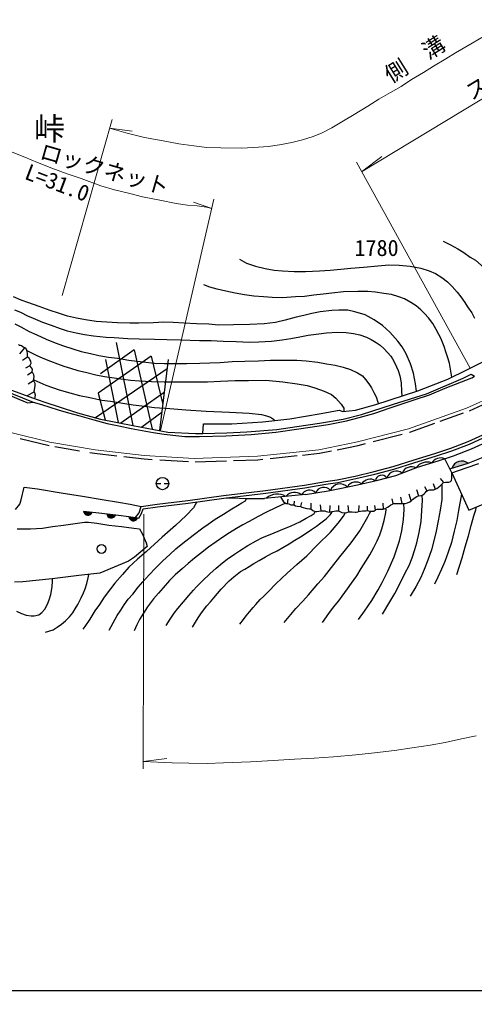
# Model space of a CAD drawing. Units: millimetres at full size, sheet at 1:1000; details may follow other scales. Extents: x 40000 to 680000, y 20000 to 380000.
# Drawn here: x 199828 to 251174, y 205000 to 314461 of the extents above; entities that cross this region are included whole.
import ezdxf
from ezdxf.enums import TextEntityAlignment as Align

# ---------------------------------------------------------------- set-up
doc = ezdxf.new("R2010")
doc.units = ezdxf.units.MM
doc.header["$LTSCALE"] = 1000
doc.linetypes.add('CHAIN', pattern=[18.5, 12, -1.5, 3.5, -1.5])
for name, color, linetype, lineweight in [('M-BGD', 7, 'Continuous', 25), ('M-BMK', 2, 'CHAIN', 13), ('M-STR-HTXT', 7, 'Continuous', 13), ('M-STR-STRC', 7, 'Continuous', 25), ('M-TTL-BAND', 7, 'Continuous', 25)]:
    doc.layers.add(name, color=color, linetype=linetype, lineweight=lineweight)
doc.layers.add('M-BMK-HTXT', color=7, linetype='Continuous')
doc.styles.add('ＭＳ ゴシック', font='')
doc.styles.get('ＭＳ ゴシック').set_extended_font_data('MS Gothic')

msp = doc.modelspace()

# ---------------------------------------------------------------- hatches: boundary and pattern name
at = {"layer": 'M-BGD'}
for points in [[(250455, 264430, 0.51219), (248614, 263888)], [(207057, 259050, 0.82183), (208041, 258936)], [(209675, 258744, 0.82183), (210658, 258625)], [(212175, 258431, 0.82183), (213155, 258280)]]:
    msp.add_hatch(color=256, dxfattribs=at).paths.add_polyline_path(points)

# ---------------------------------------------------------------- linework, layer by layer
for p, q in [((210737, 278062), (212613, 268698)), ((200394, 277442), (199843, 276752)), ((212768, 277223), (208965, 274524)), ((212768, 277223), (214806, 268290)), ((200735, 276406), (200163, 276033)), ((214704, 276524), (208718, 272318)), ((209550, 276143), (210977, 269019)), ((214704, 276524), (215998, 271063)), ((216616, 276119), (215640, 268135)), ((201010, 275416), (200500, 275152)), ((216488, 275073), (208399, 269570)), ((201280, 274706), (200742, 274383)), ((201434, 273715), (200820, 273345)), ((201483, 272494), (200701, 272024)), ((208718, 272318), (209484, 269312)), ((216164, 272420), (211277, 268960)), ((215886, 270146), (213654, 268505)), ((250465, 266881), (252510, 267813)), ((246687, 265525), (248489, 266129)), ((248489, 266129), (250465, 266881)), ((248793, 265281), (250812, 266050)), ((250812, 266050), (252905, 267004)), ((244353, 264806), (246687, 265525)), ((247054, 264699), (248793, 265281)), ((248624, 263342), (247800, 264949)), ((239830, 263492), (241975, 264061)), ((241975, 264061), (244353, 264806)), ((242299, 263069), (244720, 263978)), ((244720, 263978), (247054, 264699)), ((235678, 262577), (237697, 262992)), ((237697, 262992), (239830, 263492)), ((240271, 262519), (242299, 263069)), ((247291, 262723), (247653, 262261)), ((215268, 262147), (215793, 262147)), ((216143, 262147), (216668, 262147)), ((227592, 261378), (231994, 261973)), ((231994, 261973), (234357, 262370)), ((234357, 262370), (235678, 262577)), ((235979, 261581), (237968, 261996)), ((237968, 261996), (240271, 262519)), ((245540, 261800), (245782, 261319)), ((246486, 262139), (246742, 261508)), ((218809, 260245), (222852, 260802)), ((222852, 260802), (227592, 261378)), ((232087, 260915), (227475, 260457)), ((232087, 260915), (234656, 261320)), ((234656, 261320), (235979, 261581)), ((243004, 259900), (242866, 260608)), ((244001, 260201), (243808, 260940)), ((244625, 261461), (244843, 260769)), ((213323, 258840), (213557, 259566)), ((213557, 259566), (215365, 259806)), ((215365, 259806), (218809, 260245)), ((230071, 259867), (230144, 260370)), ((230833, 260172), (230772, 259751)), ((231635, 260023), (231543, 259547)), ((232707, 259926), (232707, 259311)), ((233755, 259764), (233847, 259084)), ((234839, 259680), (234818, 258941)), ((235833, 259686), (235833, 259060)), ((236881, 259674), (236957, 258976)), ((238113, 259663), (238090, 258996)), ((239083, 259096), (239075, 259598)), ((239883, 259676), (239942, 259131)), ((240814, 259935), (240864, 259269)), ((242006, 259908), (241884, 260443)), ((212937, 258314), (213323, 258840))]:
    msp.add_line(p, q, dxfattribs=at)
for points in [[(158899, 292105), (159704, 294301), (162338, 292846), (163530, 292154), (166210, 290552), (168136, 289304), (170609, 287681), (172015, 286721), (174463, 285137), (176540, 283797), (178621, 282443), (180698, 281025), (182016, 280243), (184242, 278934), (185571, 278197), (186628, 277379), (189925, 276055), (194506, 274373), (198624, 272799), (201290, 271804)], [(158899, 292105), (162931, 289719), (170140, 285519), (174538, 282954), (179002, 280610), (182287, 278951), (189165, 276023), (195121, 273853), (201392, 271319)], [(247641, 289485), (248457, 289065), (249288, 288589), (249960, 288185), (250692, 287683), (251268, 287316), (251922, 286764), (252386, 286304), (252897, 285715), (253383, 284974), (253909, 284130), (254333, 283315), (254815, 282215), (255064, 281587), (255388, 280764), (255724, 279923), (255876, 279733)], [(224654, 287455), (225454, 287001), (226441, 286642), (227531, 286394), (228583, 286204), (229520, 286142), (230818, 286044), (232099, 286044), (233693, 286132), (234878, 286217), (236082, 286322), (237198, 286423), (238642, 286527), (240250, 286674), (241517, 286782), (242667, 286759), (243892, 286662), (245094, 286423), (246048, 286113), (246763, 285835), (247476, 285381), (248135, 284868), (248638, 284346), (249217, 283728), (249609, 283183), (250076, 282552), (250385, 282056), (250863, 281380), (251174, 280787)], [(248617, 274144), (248355, 275701), (248133, 276444), (247933, 277012), (247752, 277600), (247356, 278551), (247143, 278955), (246843, 279525), (246450, 280182), (245969, 280812), (245516, 281331), (245123, 281718), (244571, 282186), (243978, 282573), (243250, 282951), (242613, 283210), (241782, 283448), (240927, 283582), (239996, 283723), (239122, 283807), (238013, 283810), (236368, 283766), (235079, 283623), (234088, 283504), (233031, 283364), (232003, 283236), (230976, 283183), (229487, 283098), (228350, 283114), (227358, 283177), (226258, 283261), (225213, 283407), (224166, 283607), (223112, 283829), (222130, 284047), (221319, 284275), (220635, 284550)], [(244621, 272547), (244495, 273399), (244276, 274607), (243929, 275649), (243454, 276787), (243000, 277540), (242529, 278204), (241608, 279208), (240804, 279946), (239849, 280616), (238838, 281177), (237682, 281517), (236881, 281690), (235848, 281706), (235052, 281653), (233738, 281512), (232810, 281298), (231922, 281103), (231043, 280905), (229820, 280554), (228718, 280307), (227425, 280137), (225827, 280059), (223981, 280034), (222284, 280010), (221186, 280130), (219819, 280146), (218422, 280212), (217184, 280282), (216085, 280332), (214938, 280278), (213307, 280236), (212295, 280237), (210894, 280270), (209673, 280328), (208487, 280431), (207294, 280597), (206271, 280803), (205237, 281009), (204243, 281339), (203309, 281645), (202071, 282095), (200894, 282529), (200040, 282834), (199155, 283189)], [(199286, 281725), (199952, 281447), (200736, 281065), (201389, 280778), (202416, 280351), (203426, 279994), (204431, 279606), (205227, 279362), (206217, 279140), (207158, 278950), (208200, 278789), (209607, 278656), (210506, 278614), (212059, 278510), (213335, 278471), (215049, 278435), (216466, 278399), (217997, 278350), (220161, 278279), (221463, 278270), (222828, 278213), (224293, 278156), (225783, 278096), (226845, 278117), (228265, 278195), (229459, 278351), (230457, 278511), (231446, 278697), (232399, 278878), (233601, 279017), (234461, 279131), (235710, 279206), (236672, 279170), (237508, 279060), (238233, 278903), (238969, 278633), (239506, 278373), (240082, 278043), (240506, 277729), (240955, 277340), (241344, 276926), (241713, 276488), (241914, 276187), (242131, 275804), (242378, 275296), (242555, 274882), (242724, 274297), (242873, 273486), (242943, 272506), (242977, 272017)], [(199316, 280166), (199974, 279812), (200937, 279293), (201795, 278919), (202859, 278429), (203866, 278006), (204808, 277667), (205836, 277317), (206789, 277048), (207862, 276788), (208785, 276599), (209886, 276394), (210901, 276264), (212187, 276045), (213748, 275853), (215075, 275735), (216208, 275676), (217380, 275666), (218703, 275681), (220196, 275725), (221317, 275740), (222484, 275805), (223838, 275900), (225258, 275960), (226805, 275985), (228142, 276070), (229660, 276070), (231111, 276065), (232183, 275975), (233476, 275814), (234468, 275660), (235445, 275505), (236348, 275266), (237178, 275002), (237955, 274638), (238524, 274299), (238869, 273890), (239247, 273391), (239562, 272932), (239812, 272399), (240061, 271904), (240261, 271336), (240318, 271160)], [(201571, 271709), (201632, 272126), (201560, 272384), (201483, 272494), (201604, 273198), (201599, 273435), (201505, 273638), (201434, 273715), (201500, 274211), (201456, 274420), (201357, 274623), (201280, 274706), (201291, 275031), (201203, 275207), (201087, 275355), (201010, 275416), (201137, 275719), (201098, 275955), (200994, 276147), (200917, 276263), (200735, 276406), (200741, 276840), (200675, 277126), (200581, 277319), (200433, 277434), (200356, 277450), (200075, 277672), (199948, 277699), (199833, 277716), (199717, 277804)], [(200675, 277126), (201725, 276632), (202466, 276274), (203333, 275935), (204112, 275626), (204853, 275372), (205585, 275137), (206413, 274893), (207270, 274693), (208435, 274392), (209440, 274218), (210534, 274048), (211283, 273943), (212342, 273804), (213361, 273739), (214728, 273656), (216149, 273612), (217778, 273608), (219072, 273608), (221054, 273629), (222496, 273686), (224155, 273778), (225676, 273778), (227637, 273786), (229553, 273608), (231156, 273399), (232280, 273190), (233155, 272946), (234214, 272567), (235046, 272184), (235534, 271774), (236136, 271098), (236406, 270650), (236437, 270295)], [(201290, 271804), (202585, 271365), (206385, 270120), (208983, 269411), (212613, 268698), (216587, 267958), (219701, 267777), (220532, 267807), (220576, 268862), (223775, 268862), (227271, 269104), (230330, 269428), (233872, 270042), (235900, 270409), (236295, 270283), (237746, 270409), (240041, 271071), (244757, 272591), (248163, 273921), (250363, 275002), (252317, 275997)], [(196516, 273008), (200477, 271347), (200760, 271255), (201392, 271319), (202318, 271061), (204190, 270455), (205369, 270127), (206627, 269780), (208205, 269333), (209745, 268923), (211035, 268638), (212433, 268352), (214913, 267914), (216170, 267699), (217794, 267528), (218506, 267465), (220149, 267438), (223115, 267510), (225969, 267672), (228757, 267923), (231333, 268300), (234648, 268812), (236722, 269216), (238149, 269584), (239807, 270044), (241665, 270681), (244340, 271578), (246084, 272163), (247844, 272899), (250864, 274076), (251151, 274241)], [(201452, 273852), (202798, 273251), (204294, 272716), (205505, 272365), (206608, 272073), (207765, 271840), (209141, 271564), (210101, 271447), (211497, 271197), (212670, 271033), (213648, 270905), (215064, 270714), (216806, 270602), (218615, 270470), (220893, 270311), (223521, 270177), (225761, 270093), (227152, 269923), (227693, 269795), (228144, 269615), (228479, 269419), (228627, 269248)], [(220532, 267807), (223229, 267852), (225480, 267964), (228869, 268251), (231109, 268595), (233675, 268971), (236341, 269403), (238435, 269922), (242040, 271111), (245736, 272254), (249897, 274021), (250803, 274468), (251151, 274241)], [(213784, 259293), (215404, 259509), (218849, 259948), (222890, 260504), (227630, 261080), (232039, 261676), (234405, 262074), (235731, 262282), (237762, 262699), (239902, 263201), (242058, 263773), (244442, 264520), (246779, 265240), (248590, 265846), (250581, 266604), (252641, 267543)], [(248379, 263820), (250455, 264430), (251966, 265032), (254005, 266000), (255773, 266980), (257250, 267789)], [(229292, 260641), (229611, 260076), (229936, 259890), (230206, 259844), (230447, 259760), (230772, 259751), (230967, 259649), (231172, 259593), (231543, 259547), (231701, 259491), (232256, 259323), (232561, 259311), (232705, 259311), (232938, 259096), (233195, 259001), (233392, 258983), (233596, 259025), (233847, 259084), (234279, 259060), (234440, 259012), (234637, 258946), (234853, 258940), (235110, 258988), (235319, 259054), (235528, 259066), (235767, 259066), (235899, 259054), (236186, 258899), (236467, 258857), (236748, 258881), (236957, 258976), (237373, 258958), (237714, 258934), (237821, 258934), (238007, 258955), (238090, 258996), (238527, 259078), (238712, 259072), (238915, 259072), (239083, 259096), (239334, 259042), (239585, 259036), (239806, 259036), (240004, 259173), (240189, 259269), (240589, 259269), (240864, 259269), (241092, 259347), (241361, 259478), (241552, 259604), (241719, 259735), (241923, 259843), (242006, 259908), (242488, 259897), (242895, 259902), (243199, 259897), (243349, 259897), (243606, 259980), (243863, 260082), (244001, 260201), (244162, 260345), (244323, 260476), (244467, 260590), (244664, 260703), (244843, 260769), (245101, 260817), (245178, 260817), (245322, 260861), (245494, 261004), (245586, 261115), (245705, 261263), (245859, 261374), (246080, 261436), (246348, 261441), (246564, 261441), (246742, 261508), (246924, 261604), (247111, 261748), (247308, 261906), (247475, 262069), (247653, 262261), (247909, 262292), (248250, 262316), (248446, 262393), (248561, 262493), (248595, 262714), (248624, 263021), (248624, 263342), (250205, 263919), (251634, 264410)], [(248624, 263342), (250532, 259139), (259128, 262742)], [(199404, 259209), (199890, 259822), (200026, 260314), (200361, 261740), (201850, 261534), (204544, 261114), (206937, 260716), (209173, 260357), (210990, 260051), (212326, 259832), (213557, 259566)], [(247475, 262069), (247476, 260345), (247300, 259146), (247078, 257934), (246828, 256798), (246652, 255994), (246311, 254692), (245907, 253527), (245486, 252445), (245094, 251576), (244530, 250505), (243905, 249449)], [(223148, 260536), (224656, 260512), (225452, 260470), (226831, 260464), (227475, 260457)], [(240784, 247409), (241600, 248823), (242164, 249770), (242734, 250862), (243298, 252003), (243780, 252899), (244115, 253781), (244428, 254726), (244649, 255462), (244918, 256649), (245134, 257880), (245218, 259093), (245284, 260249), (245250, 260839)], [(249701, 260970), (249366, 259109), (249187, 257989), (248883, 256767), (248551, 255515), (248199, 254411), (247812, 253365), (247432, 252495), (247038, 251598), (246638, 250818)], [(219836, 260084), (219471, 259428), (218649, 258563), (217419, 257418), (215943, 256113), (214158, 254498), (213142, 253637), (212185, 252723), (211460, 251895), (210588, 250920), (210102, 250264), (209380, 249327), (208860, 248519), (208352, 247798), (207770, 246875), (207202, 246033), (206997, 245725)], [(209967, 245636), (210402, 246459), (210847, 247268), (211257, 247893), (211646, 248461), (212107, 249101), (212625, 249686), (213229, 250484), (213741, 251057), (214433, 251812), (215232, 252651), (216010, 253439), (216779, 254168), (217475, 254772), (218264, 255416), (219417, 256340), (220533, 257164), (221128, 257575), (221927, 258137), (222853, 258710), (223771, 259317), (224442, 259685), (224908, 259977), (225337, 260197), (225452, 260470)], [(229840, 259946), (228713, 259407), (227714, 258915), (226761, 258434), (225748, 257888), (225045, 257482), (224302, 257077), (223532, 256583), (222890, 256165), (222011, 255563), (221147, 254969), (220241, 254272), (219566, 253753), (218850, 253130), (218222, 252570), (217410, 251847), (216756, 251212), (216046, 250407), (215506, 249787), (214959, 249146), (214289, 248238), (213817, 247543), (213385, 246815), (213087, 246228), (212777, 245560)], [(238066, 246825), (238772, 247783), (239581, 248975), (240294, 250153), (240754, 251007), (241389, 252289), (242097, 253882), (242706, 255697), (242981, 256835), (243164, 258103), (243236, 259209), (243199, 259897)], [(249167, 251904), (249768, 253776), (250122, 255030), (250470, 256256), (250794, 257410), (251097, 258495), (251314, 259169), (251386, 259497)], [(207057, 259050), (209129, 258810), (211015, 258582), (212175, 258431)], [(212175, 258431), (213155, 258280), (213302, 258248), (213590, 258758), (213784, 259293)], [(216389, 246138), (216838, 246864), (217293, 247539), (217712, 248063), (218338, 248833), (218923, 249546), (219467, 250130), (219817, 250492), (220464, 251176), (221290, 251986), (222015, 252610), (222749, 253223), (223279, 253616), (224097, 254202), (224636, 254575), (225598, 255181), (226549, 255695), (227266, 256079), (228284, 256489), (229281, 256878), (230469, 257384), (231461, 257830), (232188, 258236), (232722, 258548), (233074, 258783), (233195, 259001)], [(219359, 245971), (219681, 246514), (220001, 247006), (220298, 247471), (220606, 247871), (220988, 248350), (221368, 248828), (221744, 249272), (222604, 250245), (223499, 251166), (224008, 251617), (224786, 252227), (225258, 252516), (225741, 252815), (226284, 253147), (226888, 253471), (227585, 253895), (228270, 254256), (228915, 254583), (229546, 254944), (230251, 255355), (230909, 255764), (231525, 256137), (232161, 256539), (232777, 256955), (233354, 257357), (233840, 257735), (234412, 258190), (234879, 258620), (235038, 258814), (235110, 258988)], [(224693, 246313), (225091, 246829), (225404, 247231), (225773, 247681), (226194, 248183), (226493, 248510), (226981, 249078), (227349, 249429), (227908, 249991), (228751, 250848), (229398, 251446), (230027, 252035), (231137, 253026), (232263, 254019), (233470, 255230), (234916, 256672), (235781, 257684), (236389, 258477), (236607, 258869)], [(229692, 246482), (231000, 248061), (231807, 248882), (232436, 249613), (233493, 250834), (234229, 251669), (235037, 252684), (235980, 253870), (237257, 255477), (238215, 256834), (238694, 257626), (239116, 258398), (239323, 258782), (239459, 259039)], [(234006, 246485), (234713, 247486), (235256, 248212), (235845, 248915), (236244, 249449), (236846, 250274), (237299, 250916), (237875, 251732), (238377, 252582), (238889, 253407), (239346, 254127), (239816, 254942), (240187, 255677), (240473, 256367), (240706, 257063), (240968, 257997), (241149, 258887), (241188, 259216), (241177, 259388)], [(199562, 257052), (201063, 257052), (202428, 257117), (203554, 257304), (204787, 257463), (206118, 257651), (207171, 257810), (207618, 257810), (208578, 257695), (209922, 257463), (211343, 257305), (212738, 257117), (213388, 257030), (213727, 256446), (214124, 255471), (214254, 255039), (212804, 253869), (212125, 253406), (210978, 252916), (208907, 252035), (206546, 251782), (203528, 251406), (200221, 251058), (199285, 251031)], [(202762, 245395), (203630, 245666), (204104, 245946), (204577, 246295), (205037, 246681), (205473, 247134), (205844, 247577), (206102, 248028), (206432, 248510), (206793, 249252), (207070, 249849), (207238, 250272), (207450, 250901), (207602, 251511), (207654, 251901)], [(199510, 247776), (200060, 247514), (200596, 247329), (201172, 247227), (201485, 247227), (202017, 247341), (202356, 247603), (202682, 248005), (202989, 248543), (203187, 249034), (203360, 249628), (203521, 250501), (203572, 251127), (203543, 251407)]]:
    msp.add_lwpolyline(points, dxfattribs=at)
for centre, radius in [((215968, 262147), 700), ((209090, 254779), 500)]:
    msp.add_circle(centre, radius, dxfattribs=at)
for centre, radius, start, end in [((247348, 263841), 1197, 67.77563, 147.94547), ((244073, 262893), 1149, 63.85792, 157.28924), ((245818, 263049), 1518, 70.1651, 144.74595), ((249730, 263496), 1182, 52.16154, 160.64669), ((240698, 262370), 724, 35.86998, 173.42827), ((242357, 262405), 1140, 54.84902, 160.04587), ((234160, 260752), 971, 39.55274, 159.05067), ((235999, 260924), 1179, 45.07742, 157.77854), ((237791, 261224), 1098, 53.30427, 150.86395), ((239370, 261589), 1057, 54.78884, 150.79406), ((228944, 259143), 1826, 58.53077, 132.68031), ((230861, 259899), 1254, 50.90634, 140.30474), ((232530, 260433), 982, 42.65642, 153.46118), ((207560, 259090), 505, 184.5609, 342.21909), ((210178, 258781), 505, 184.27417, 341.93236), ((212680, 258452), 505, 182.43856, 340.09675)]:
    msp.add_arc(centre, radius, start, end, dxfattribs=at)
at = {"layer": 'M-BMK'}
msp.add_lwpolyline([(65063, 303009), (100279, 299325), (108584, 298303), (119600, 296506), (125917, 295145), (134531, 293000), (145127, 289867), (157204, 285365), (162938, 282788), (181485, 274469), (190737, 270637), (198871, 267906), (203269, 266826), (208366, 265959), (213919, 265321), (219523, 264989), (226692, 265231), (233612, 265959), (237965, 266842), (243733, 268325), (250271, 270649), (259101, 274685), (302051, 301087)], dxfattribs=at)
at = {"layer": 'M-STR-HTXT'}
for p, q in [((238429, 297278), (284819, 325338)), ((204664, 283347), (210276, 303189)), ((209994, 302193), (212535, 301868)), ((238429, 297278), (240723, 299011)), ((250664, 275155), (237834, 298355)), ((221773, 294189), (215747, 268115)), ((213863, 258699), (213772, 230000)), ((213775, 230810), (216459, 231144))]:
    msp.add_line(p, q, dxfattribs=at)
for points in [[(209994, 302193), (211834, 301663), (213944, 301144), (216034, 300765), (217829, 300438), (219517, 300206), (220984, 300042), (222562, 299981), (224831, 299967), (226271, 300028), (227876, 300124), (229166, 300328), (230554, 300588), (231775, 300908), (232976, 301283), (233968, 301660), (235060, 302226), (236385, 303026), (237579, 303749), (239123, 304698), (240387, 305491), (241677, 306235), (242873, 306905), (244054, 307696), (245407, 308489), (246554, 309178), (247941, 310012), (249032, 310694), (250897, 311773), (252180, 312524)], [(194118, 301733), (195314, 301074), (196900, 300415), (198649, 299665), (200431, 298945), (201855, 298317), (203478, 297680), (205199, 297065), (206804, 296520), (209012, 295717), (210572, 295262), (212286, 294823), (213725, 294467), (215666, 294072), (217524, 293731), (218773, 293534), (219895, 293450), (220940, 293299), (221535, 293161), (219471, 293851)], [(213775, 230814), (217043, 230664), (218946, 230618), (221006, 230586), (222842, 230683), (225886, 230768), (228436, 230943), (230856, 231070), (233061, 231185), (235244, 231361), (237776, 231561), (239875, 231779), (242147, 232052), (244137, 232343), (246179, 232658), (247863, 232955), (249700, 233373), (251348, 233718)]]:
    msp.add_lwpolyline(points, dxfattribs=at)
at = {"layer": 'M-STR-STRC'}
for p, q in [((250596, 270357), (253528, 271698)), ((247302, 269169), (249925, 270101)), ((199928, 267235), (203187, 266435)), ((239729, 266882), (243021, 267729)), ((203821, 266327), (206624, 265850)), ((228106, 264978), (231175, 265301)), ((215660, 264817), (218906, 264624)), ((219652, 264593), (223191, 264713))]:
    msp.add_line(p, q, dxfattribs=at)
for points in [[(243833, 267938), (243850, 267942), (246693, 268953)], [(235661, 265966), (238055, 266452), (238852, 266657)], [(207780, 265653), (208310, 265563), (210836, 265272)], [(211589, 265186), (213884, 264922), (214819, 264867)], [(231762, 265362), (233673, 265563), (235049, 265842)], [(223979, 264739), (226719, 264832), (227293, 264892)]]:
    msp.add_lwpolyline(points, dxfattribs=at)
at = {"layer": 'M-TTL-BAND'}
msp.add_line((40000, 205000), (579000, 205000), dxfattribs=at)

# ---------------------------------------------------------------- texts
at = {"layer": 'M-BMK-HTXT', "style": 'ＭＳ ゴシック'}
for s, height, p in [('峠', 2566, (203224, 302147)), ('1780', 1833, (240111, 288711))]:
    msp.add_text(s, height=height, dxfattribs=at).set_placement(p, align=Align.MIDDLE_CENTER)
at = {"layer": 'M-STR-HTXT', "style": 'ＭＳ ゴシック'}
for s, rotation, p in [('ストンガード', 31.35, (256770, 309962)), ('ロックネット', 343.861, (209438, 297584)), ('L=31.0', 339.274, (204110, 296056))]:
    msp.add_text(s, height=1833, rotation=rotation, dxfattribs=at).set_placement(p, align=Align.MIDDLE_CENTER)
msp.add_text('側\u3000溝', height=1833, rotation=32.115, dxfattribs=at).set_placement((248380, 310740), align=Align.BOTTOM_RIGHT)

doc.saveas('drawing.dxf')
